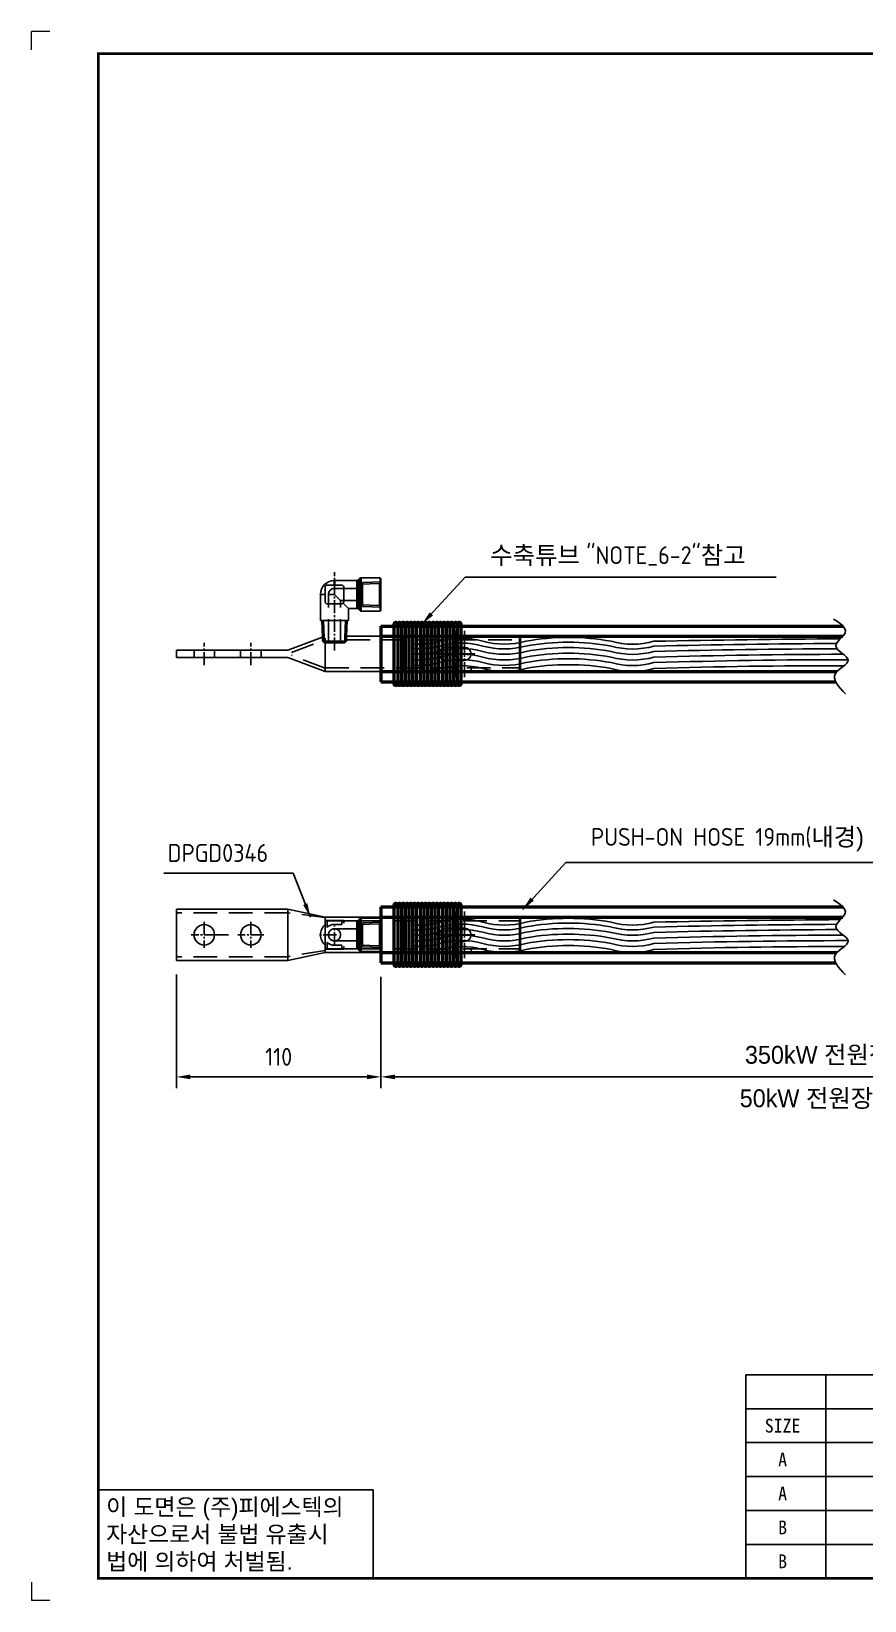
# Model space of a CAD drawing. Header units: millimetres. Extents: x 0 to 2482, y 39 to 883.
# Drawn here: x 0 to 448, y 39 to 883 of the extents above; entities that cross this region are included whole.
import ezdxf
from ezdxf.enums import TextEntityAlignment as Align

# ---------------------------------------------------------------- set-up
doc = ezdxf.new("R2010")
doc.units = ezdxf.units.MM
for name, pattern in [('CENTER1', [10, 7, -1, 1, -1]), ('HIDDEN', [9.525, 6.35, -3.175]), ('HIDDENX2', [19.05, 12.7, -6.35])]:
    doc.linetypes.add(name, pattern=pattern)
doc.layers.add('AM_0', color=7, linetype='Continuous', lineweight=50)
doc.layers.add('가시적인 좁은 것(ISO)', color=1, linetype='Continuous', lineweight=35)
doc.layers.add('FORMAT-1', color=7, linetype='Continuous')
doc.styles.add('h1', font='')
doc.styles.add('HAN', font='')
doc.styles.get("Standard").update_dxf_attribs({"font": 'ISOCP.SHX', "bigfont": 'WHGTXT.SHX'})
doc.styles.get('h1').set_extended_font_data('New Gulim')
doc.styles.get('HAN').set_extended_font_data('GulimChe')
doc.dimstyles.new('PS-3', dxfattribs={"dimscale": 3, "dimtxt": 3.2, "dimasz": 2.5, "dimexe": 2, "dimexo": 2.5, "dimgap": 2, "dimtad": 1, "dimtoh": 1, "dimrnd": 0.05, "dimzin": 12, "dimdsep": 46, "dimtxsty": 'Standard', "dimcen": 0, "dimclrt": 2, "dimazin": 3, "dimtfac": 1, "dimtofl": 0, "dimtmove": 0, "dimatfit": 3, "dimfxl": 0, "dimtolj": 1, "dimtzin": 0, "dimarcsym": 0})

# ---------------------------------------------------------------- blocks, each defined once
blk = doc.blocks.new('t2')
for p, q in [((0, 23.82), (73.88, 23.82)), ((0, 23.82), (0, 0)), ((73.88, 23.82), (73.88, 0)), ((0, 0), (73.88, 0))]:
    blk.add_line(p, q)
at = {"color": 1, "style": 'h1'}
for s, p in [('이 도면은 (주)피에스텍의', (2.1, 16.94)), ('자산으로서 불법 유출시', (2.1, 9.61)), ('법에 의하여 처벌됨.', (2.1, 2.28))]:
    blk.add_text(s, height=4.5, dxfattribs=at).set_placement(p)
blk = doc.blocks.new('format-2')
at = {"color": 3, "lineweight": 9}
for p, q in [((5, 422), (0, 422)), ((0, 417), (0, 422)), ((0, 5), (0, 0)), ((5, 0), (0, 0))]:
    blk.add_line(p, q, dxfattribs=at)
at = {"layer": 'FORMAT-1', "color": 7, "const_width": 0.7}
blk.add_lwpolyline([(18, 6), (18, 416), (603, 416), (603, 6)], close=True, dxfattribs=at)
blk.add_blockref('t2', (18, 6))
at = {"style": 'HAN'}
for tag, height, p in [('MODEL-NAME', 3, (574.6, 32.53)), ('SCALE', 2.7, (509.31, 27.29)), ('PART-NAME', 3, (574.6, 27.29)), ('DRA-BY', 3, (449.22, 20.44)), ('CH-BY', 3, (465.71, 20.44)), ('APP-BY', 3, (482.2, 20.44)), ('DWG-NO', 3, (574.6, 22.01)), ('DRA-DATE', 2.5, (449.22, 8.48)), ('CH-DATE', 2.5, (465.71, 8.48)), ('APP-DATE', 2.5, (482.2, 8.48)), ('관련업체명', 3, (524.09, 10.29))]:
    blk.add_attdef(tag, text='', height=height, dxfattribs=at).set_placement(p, align=Align.MIDDLE_CENTER)
blk = doc.blocks.new('*D34')
at = {"color": 0, "lineweight": -2}
for p, q in [((187.97, 374.51), (187.97, 314.61)), ((698.41, 374.51), (698.41, 314.61)), ((195.47, 320.61), (690.91, 320.61))]:
    blk.add_line(p, q, dxfattribs=at)
at = {"color": 0}
for points in [[(195.47, 321.86), (195.47, 319.36), (187.97, 320.61)], [(690.91, 321.86), (690.91, 319.36), (698.41, 320.61)]]:
    blk.add_solid(points, dxfattribs=at)
at = {"layer": 'DEFPOINTS', "color": 0}
for p in [(187.97, 382.01, 0), (698.41, 382.01, 0), (698.41, 320.61)]:
    blk.add_point(p, dxfattribs=at)
at = {"color": 2, "insert": (443.19, 331.97), "char_height": 9.6, "attachment_point": 5}
blk.add_mtext('\\A1;{\\fGulim|b0|i0|c129|p50;\\C1;350kW 전원장치->CT}', dxfattribs=at)
blk = doc.blocks.new('*D28')
at = {"color": 0, "lineweight": -2}
for p, q in [((77.97, 375.76), (77.97, 314.61)), ((187.97, 374.51), (187.97, 314.61)), ((85.47, 320.61), (180.47, 320.61))]:
    blk.add_line(p, q, dxfattribs=at)
at = {"color": 0}
for points in [[(85.47, 321.86), (85.47, 319.36), (77.97, 320.61)], [(180.47, 321.86), (180.47, 319.36), (187.97, 320.61)]]:
    blk.add_solid(points, dxfattribs=at)
at = {"layer": 'DEFPOINTS', "color": 0}
for p in [(77.97, 383.26, 0), (187.97, 382.01, 0), (187.97, 320.61)]:
    blk.add_point(p, dxfattribs=at)
at = {"color": 2, "insert": (132.97, 331.41), "char_height": 9.6, "attachment_point": 5}
blk.add_mtext('\\A1;110', dxfattribs=at)
blk = doc.blocks.new('A$C211C3F0E')
at = {"color": 6}
for p, q in [((0, -13.75), (0, 13.75)), ((60, 13.75), (0, 13.75)), ((80, 9.5), (60, 13.75)), ((60, -13.75), (60, 13.75)), ((60, 11.34), (60, 11.75)), ((80, 9.5), (80, 9.37)), ((117, 9.5), (80, 9.5)), ((80, 9.37), (80, 8.72)), ((80, 8.72), (80, 7.7)), ((97.79, 7.79), (98.71, 8.71)), ((98.71, -8.71), (98.71, 8.71)), ((99.41, -9), (99.41, 9)), ((99.41, 9), (109.5, 9)), ((109.5, -9), (109.5, 9)), ((110, 8.5), (109.5, 9)), ((110, -8.5), (110, 8.5)), ((117, 9.5), (117, -9.5)), ((122, 8.75), (117, 9.5)), ((122, -9.5), (122, 9.5)), ((127, 8.75), (122, 9.5)), ((132, 8.75), (127, 9.5)), ((127, 9.5), (127, -9.5)), ((132, -9.5), (132, 9.5)), ((132, 9.5), (184.5, 9.5)), ((184.5, -9.5), (184.5, 9.5)), ((185, 9), (185, -9)), ((80, 3.91), (80, 7.7)), ((80, 7.7), (81, 7.7)), ((80, 7.5), (90, 7.5)), ((81, 3.91), (81, 7.7)), ((89, 7.7), (81, 7.7)), ((89, 5.59), (85, 5.59)), ((89, 7.7), (90, 7.7)), ((89, 5.59), (89, 7.7)), ((90, 6.34), (90, 7.7)), ((97.09, -7.5), (97.09, 7.5)), ((97.79, -7.79), (97.79, 7.79)), ((80, -7.7), (80, -3.91)), ((80, -7.5), (90, -7.5)), ((80, -7.7), (80, -8.36)), ((81, -7.7), (80, -7.7)), ((80, -8.36), (80, -9.5)), ((81, -7.7), (81, -3.91)), ((81, -7.7), (89, -7.7)), ((85, -5.59), (89, -5.59)), ((89, -7.7), (89, -5.59)), ((90, -7.7), (89, -7.7)), ((90, -7.7), (90, -6.34)), ((97.79, -7.79), (98.71, -8.71)), ((60, -13.75), (0, -13.75)), ((80, -9.5), (60, -13.75)), ((117, -9.5), (80, -9.5)), ((99.41, -9), (109.5, -9)), ((110, -8.5), (109.5, -9)), ((122, -8.75), (117, -9.5)), ((127, -8.75), (122, -9.5)), ((132, -8.75), (127, -9.5)), ((132, -9.5), (184.5, -9.5))]:
    blk.add_line(p, q, dxfattribs=at)
at = {"color": 2, "linetype": 'HIDDENX2'}
for p, q in [((60, 11.75), (0, 11.75)), ((80, 9.37), (60, 11.75)), ((80, -3.91), (80, 3.91)), ((85, 3.25), (97.66, 3.25)), ((90, 7.5), (97.09, 7.5)), ((97.09, 7.5), (184.5, 7.5)), ((97.66, 3.25), (99, 5.57)), ((97.66, 3.25), (97.66, -3.25)), ((99, 5.57), (109.12, 5.88)), ((99, -5.57), (99, 5.57)), ((109.98, 6.77), (99.98, 6.45)), ((99.98, -6.45), (99.98, 6.45)), ((109.12, 5.88), (110, 6.77)), ((109.12, -5.88), (109.12, 5.88)), ((80, -8.36), (60, -11.75)), ((85, -3.25), (97.66, -3.25)), ((90, -7.5), (97.09, -7.5)), ((97.09, -7.5), (184.5, -7.5)), ((97.66, -3.25), (99, -5.57)), ((99, -5.57), (109.12, -5.88)), ((99.98, -6.45), (109.98, -6.77)), ((109.12, -5.88), (110, -6.77)), ((60, -11.75), (0, -11.75))]:
    blk.add_line(p, q, dxfattribs=at)
at = {"color": 2, "linetype": 'HIDDEN'}
for p, q in [((141.5, 7.5), (141.5, 9.5)), ((158.5, 7.5), (158.5, 9.5)), ((141.5, -7.5), (141.5, -9.5)), ((158.5, -7.5), (158.5, -9.5))]:
    blk.add_line(p, q, dxfattribs=at)
at = {"color": 1, "linetype": 'CENTER1'}
for p, q in [((145, 12.5), (145, 4.5)), ((150, 12.5), (150, 4.5)), ((155, 12.5), (155, 4.5)), ((22, 0), (8, 0)), ((15, 7), (15, -7)), ((21, 0), (29, 0)), ((47, 0), (33, 0)), ((40, 7), (40, -7)), ((86, 0), (76, 0)), ((85, -5.59), (85, 5.59)), ((85, 1), (85, -1)), ((160.5, 0), (139.5, 0)), ((149, 0), (141, 0)), ((145, 5.5), (145, -5.5)), ((145, 4), (145, -4)), ((150, 5.5), (150, -5.5)), ((155, 5.5), (155, -5.5)), ((145, -12.5), (145, -4.5)), ((150, -12.5), (150, -4.5)), ((155, -12.5), (155, -4.5))]:
    blk.add_line(p, q, dxfattribs=at)
at = {"color": 6}
blk.add_lwpolyline([(145, -3.5), (155, -3.5, 1), (155, 3.5), (145, 3.5, 1)], format="xyb", close=True, dxfattribs=at)
for centre in [(15, 0), (40, 0)]:
    blk.add_circle(centre, 5.5, dxfattribs=at)
for centre, radius, start, end in [((99.41, 8), 1, 90, 135), ((184.5, 9), 0.5, 0, 90), ((85, 0), 7.5, 131.81031, 228.18969), ((85, 0), 5.59, 90, 135.68762), ((97.09, 8.5), 1, 270, 315), ((184.5, 8), 0.5, 270, 0), ((85, 0), 5.59, 224.31238, 270), ((97.09, -8.5), 1, 45, 90), ((184.5, -8), 0.5, 0, 90), ((99.41, -8), 1, 225, 270), ((184.5, -9), 0.5, 270, 0)]:
    blk.add_arc(centre, radius, start, end, dxfattribs=at)
at = {"color": 2, "linetype": 'HIDDENX2'}
for start, end in [(90, 270), (270, 90)]:
    blk.add_arc((85, 0), 3.25, start, end, dxfattribs=at)
blk = doc.blocks.new('A$C4B427BD6')
at = {"color": 1, "linetype": 'CENTER1'}
for p, q in [((85, 3.84), (85, 45.98)), ((145, 14.5), (145, 6.5)), ((150, 14.5), (150, 6.5)), ((155, 14.5), (155, 6.5)), ((15, -4), (15, 8)), ((40, -4), (40, 8)), ((160.5, 2), (139.5, 2)), ((145, 7.5), (145, -3.5)), ((145, 6), (145, -2)), ((150, 7.5), (150, -3.5)), ((155, 7.5), (155, -3.5)), ((145, -10.5), (145, -2.5)), ((150, -10.5), (150, -2.5)), ((155, -10.5), (155, -2.5))]:
    blk.add_line(p, q, dxfattribs=at)
at = {"color": 6}
for p, q in [((97.79, 41.79), (98.71, 42.71)), ((98.71, 25.29), (98.71, 42.71)), ((99.41, 25), (99.41, 43)), ((99.41, 43), (109.5, 43)), ((109.5, 25), (109.5, 43)), ((110, 42.5), (109.5, 43)), ((110, 25.5), (110, 42.5)), ((80, 34), (77.5, 34)), ((77.5, 20), (77.5, 34)), ((80, 30), (80, 38)), ((81, 39), (89, 39)), ((85, 41.5), (97.09, 41.5)), ((90, 38), (90, 30)), ((97.09, 26.5), (97.09, 41.5)), ((97.79, 26.21), (97.79, 41.79)), ((89, 29), (81, 29)), ((92.5, 26.5), (89.71, 29.29)), ((92.5, 26.5), (97.09, 26.5)), ((92.5, 20), (92.5, 26.5)), ((97.79, 26.21), (98.71, 25.29)), ((110, 25.5), (109.5, 25)), ((92.5, 20), (77.5, 20)), ((78.52, 10.94), (78.23, 20)), ((91.5, 11.5), (91.77, 20)), ((99.41, 25), (109.5, 25)), ((60, 4), (78.5, 10.94)), ((80, 10.54), (80, -7.5)), ((91.5, 11.49), (91.48, 11.49)), ((91.5, 11.5), (117, 11.5)), ((91.5, 11.5), (91.5, 11.5)), ((117, 11.5), (122, 10.75)), ((117, 11.5), (117, -7.5)), ((122, 10.75), (122, 11.5)), ((122, 11.5), (127, 10.75)), ((122, 10.75), (122, -6.75)), ((127, 10.75), (127, 11.5)), ((127, 11.5), (132, 10.75)), ((127, 10.75), (127, -6.75)), ((132, 10.75), (132, 11.5)), ((132, 11.5), (184.5, 11.5)), ((132, 10.75), (132, -6.75)), ((184.5, 11.5), (184.5, -7.5)), ((185, 11), (185, 10)), ((185, 10), (185, -6)), ((60, 4), (0, 4)), ((0, 4), (0, 0)), ((60, 0), (0, 0)), ((80, -7.5), (60, 0)), ((80, -7.5), (117, -7.5)), ((122, -6.75), (117, -7.5)), ((127, -6.75), (122, -7.5)), ((122, -7.5), (122, -6.75)), ((132, -6.75), (127, -7.5)), ((127, -7.5), (127, -6.75)), ((132, -7.5), (132, -6.75)), ((184.5, -7.5), (132, -7.5)), ((185, -6), (185, -7))]:
    blk.add_line(p, q, dxfattribs=at)
at = {"color": 2, "linetype": 'HIDDENX2'}
for p, q in [((85, 34), (81.75, 34)), ((81.75, 8), (81.75, 34)), ((85, 34), (85, 37.25)), ((85, 37.25), (97.66, 37.25)), ((85, 34), (88.25, 30.75)), ((97.66, 37.25), (99, 39.57)), ((97.66, 37.25), (97.66, 30.75)), ((99, 39.57), (109.12, 39.88)), ((99, 28.43), (99, 39.57)), ((109.98, 40.77), (99.98, 40.45)), ((99.98, 27.55), (99.98, 40.45)), ((109.12, 39.88), (110, 40.77)), ((109.12, 28.12), (109.12, 39.88)), ((88.25, 8), (88.25, 30.75)), ((88.25, 30.75), (97.66, 30.75)), ((97.66, 30.75), (99, 28.43)), ((99, 28.43), (109.12, 28.12)), ((99.98, 27.55), (109.98, 27.23)), ((109.12, 28.12), (110, 27.23)), ((79.09, 20), (79.38, 10.72)), ((90.63, 10.92), (90.91, 20)), ((61.8, 2.75), (78.5, 9.02)), ((78.5, 9.01), (78.5, 10.94)), ((78.58, 8.88), (78.52, 10.94)), ((91.42, 8.88), (78.58, 8.88)), ((79.46, 8), (78.58, 8.88)), ((79.38, 10.72), (79.44, 8.88)), ((90.54, 8), (91.42, 8.88)), ((90.56, 8.88), (90.63, 10.92)), ((91.42, 8.88), (91.5, 11.5)), ((91.5, 9.5), (91.5, 11.5)), ((91.5, 9.5), (184.5, 9.5)), ((9.5, 0), (9.5, 4)), ((20.5, 0), (20.5, 4)), ((34.5, 0), (34.5, 4)), ((45.5, 0), (45.5, 4)), ((80, -5.58), (61.8, 1.25)), ((90.54, 8), (79.46, 8)), ((80, -5.5), (184.5, -5.5))]:
    blk.add_line(p, q, dxfattribs=at)
at = {"color": 2, "linetype": 'HIDDEN'}
for p, q in [((141.5, 9.5), (141.5, 11.5)), ((158.5, 9.5), (158.5, 11.5)), ((141.5, -5.5), (141.5, -7.5)), ((158.5, -5.5), (158.5, -7.5))]:
    blk.add_line(p, q, dxfattribs=at)
at = {"color": 6}
blk.add_lwpolyline([(145, -1.5), (155, -1.5, 1), (155, 5.5), (145, 5.5, 1)], format="xyb", close=True, dxfattribs=at)
for centre, radius, start, end in [((99.41, 42), 1, 90, 135), ((85, 34), 7.5, 90, 180), ((81, 38), 1, 90, 180), ((89, 38), 1, 0, 90), ((97.09, 42.5), 1, 270, 315), ((81, 30), 1, 180, 270), ((89, 30), 1, 270, 0), ((97.09, 25.5), 1, 45, 90), ((99.41, 26), 1, 225, 270), ((184.5, 11), 0.5, 0, 90), ((184.5, 10), 0.5, 270, 0), ((184.5, -6), 0.5, 0, 90), ((184.5, -7), 0.5, 270, 0)]:
    blk.add_arc(centre, radius, start, end, dxfattribs=at)
at = {"color": 2, "linetype": 'HIDDENX2'}
blk.add_arc((85, 34), 3.25, 90, 180, dxfattribs=at)
at = {"layer": '가시적인 좁은 것(ISO)'}
blk.add_line((85, 39), (85, 41.5), dxfattribs=at)

msp = doc.modelspace()

# ---------------------------------------------------------------- linework, layer by layer
for p, q in [((384.206, 50.928, 0.29), (384.206, 160.368, 0.29)), ((384.206, 160.368, 0.29), (834, 160.368, 0.29)), ((427.141, 50.928, 0.29), (427.141, 160.368, 0.29)), ((384.206, 142.128, 0.29), (834, 142.128, 0.29)), ((384.206, 123.888, 0.29), (834, 123.888, 0.29)), ((384.206, 105.648, 0.29), (834, 105.648, 0.29)), ((384.206, 87.408, 0.29), (834, 87.408, 0.29)), ((384.206, 69.168, 0.29), (834, 69.168, 0.29)), ((384.206, 50.928, 0.29), (834, 50.928, 0.29))]:
    msp.add_line(p, q)
for centre, radius, start, end in [((208.196, 596.518, 1841.623), 43.171, 265.053575, 285.47585), ((208.196, 593.945, 1841.623), 43.171, 265.053575, 285.47585), ((208.196, 591.059, 1841.623), 43.171, 265.053575, 285.47585), ((231.235, 513.306, 1841.623), 43.171, 74.52415, 105.47585), ((231.235, 510.732, 1841.623), 43.171, 74.52415, 105.47585), ((231.235, 507.846, 1841.623), 43.171, 74.52415, 105.47585), ((254.274, 596.518, 1841.623), 43.171, 254.52415, 285.47585), ((254.274, 593.945, 1841.623), 43.171, 254.52415, 285.47585), ((254.274, 591.059, 1841.623), 43.171, 254.52415, 285.47585), ((288.655, 429.838, 1841.623), 127.146, 79.543995, 100.358212), ((288.762, 426.479, 1841.623), 127.938, 79.658016, 100.341984), ((288.655, 424.379, 1841.623), 127.146, 79.543995, 100.358212), ((323.249, 596.479, 1841.623), 43.171, 254.52415, 285.47585), ((323.249, 593.905, 1841.623), 43.171, 254.52415, 285.47585), ((323.249, 591.019, 1841.623), 43.171, 254.52415, 285.47585), ((482.587, -6441.868, 1841.623), 6998.302, 90.3895294, 91.2102931), ((468.881, -5202.213, 3682.955), 5756.075, 90.3573619, 91.3350718), ((456.398, -4179.981, 3682.955), 4730.958, 90.280382, 91.473193), ((208.196, 588.017, 1841.623), 43.171, 265.053575, 285.47585), ((208.196, 585.053, 1841.623), 43.171, 265.053575, 285.47585), ((208.196, 581.843, 1101.19), 43.171, 265.053575, 285.47585), ((231.235, 504.804, 1841.623), 43.171, 74.52415, 105.47585), ((231.235, 501.841, 1841.623), 43.171, 74.52415, 105.47585), ((231.235, 498.631, 1101.19), 43.171, 74.52415, 105.47585), ((254.274, 588.017, 1841.623), 43.171, 254.52415, 285.47585), ((254.274, 585.053, 1841.623), 43.171, 254.52415, 285.47585), ((254.274, 581.843, 1101.19), 43.171, 254.52415, 285.47585), ((288.655, 421.337, 1841.623), 127.146, 79.543995, 100.358212), ((288.762, 417.588, 1841.623), 127.938, 79.658016, 100.341984), ((288.762, 414.378, 1101.19), 127.938, 79.658016, 100.341984), ((323.249, 587.977, 1841.623), 43.171, 254.52415, 285.47585), ((323.249, 585.014, 1841.623), 43.171, 254.52415, 285.47585), ((323.249, 581.804, 1101.19), 43.171, 254.52415, 285.47585), ((445.659, -3382.22, 3682.955), 3930.156, 90.133134, 91.616836), ((436.975, -2792.336, 3682.955), 3337.309, 89.963496, 91.754978), ((429.069, -2298.434, 2202.089), 2840.197, 89.83965, 91.902693), ((231.235, 362.224, 1841.623), 43.171, 74.52415, 105.47585), ((288.655, 278.756, 1841.623), 127.146, 79.543995, 100.358212), ((482.587, -6592.95, 1841.623), 6998.302, 90.3895294, 91.2102931), ((208.196, 445.436, 1841.623), 43.171, 265.053575, 285.47585), ((208.196, 442.862, 1841.623), 43.171, 265.053575, 285.47585), ((208.196, 439.976, 1841.623), 43.171, 265.053575, 285.47585), ((231.235, 359.65, 1841.623), 43.171, 74.52415, 105.47585), ((231.235, 356.764, 1841.623), 43.171, 74.52415, 105.47585), ((231.235, 353.722, 1841.623), 43.171, 74.52415, 105.47585), ((254.274, 445.436, 1841.623), 43.171, 254.52415, 285.47585), ((254.274, 442.862, 1841.623), 43.171, 254.52415, 285.47585), ((254.274, 439.976, 1841.623), 43.171, 254.52415, 285.47585), ((288.762, 275.397, 1841.623), 127.938, 79.658016, 100.341984), ((288.655, 273.296, 1841.623), 127.146, 79.543995, 100.358212), ((288.655, 270.255, 1841.623), 127.146, 79.543995, 100.358212), ((323.249, 445.397, 1841.623), 43.171, 254.52415, 285.47585), ((323.249, 442.823, 1841.623), 43.171, 254.52415, 285.47585), ((323.249, 439.937, 1841.623), 43.171, 254.52415, 285.47585), ((468.881, -5353.295, 3682.955), 5756.075, 90.3573619, 91.3350718), ((456.398, -4331.063, 3682.955), 4730.958, 90.280382, 91.473193), ((445.659, -3533.302, 3682.955), 3930.156, 90.133134, 91.616836), ((208.196, 436.934, 1841.623), 43.171, 265.053575, 285.47585), ((208.196, 433.971, 1841.623), 43.171, 265.053575, 285.47585), ((208.196, 430.761, 1101.19), 43.171, 265.053575, 285.47585), ((231.235, 350.758, 1841.623), 43.171, 74.52415, 105.47585), ((231.235, 347.548, 1101.19), 43.171, 74.52415, 105.47585), ((254.274, 436.934, 1841.623), 43.171, 254.52415, 285.47585), ((254.274, 433.971, 1841.623), 43.171, 254.52415, 285.47585), ((254.274, 430.761, 1101.19), 43.171, 254.52415, 285.47585), ((288.762, 266.505, 1841.623), 127.938, 79.658016, 100.341984), ((288.762, 263.295, 1101.19), 127.938, 79.658016, 100.341984), ((323.249, 436.895, 1841.623), 43.171, 254.52415, 285.47585), ((323.249, 433.931, 1841.623), 43.171, 254.52415, 285.47585), ((323.249, 430.722, 1101.19), 43.171, 254.52415, 285.47585), ((436.975, -2943.418, 3682.955), 3337.309, 89.963496, 91.754978), ((429.069, -2449.516, 2202.089), 2840.197, 89.83965, 91.902693)]:
    msp.add_arc(centre, radius, start, end)
at = {"color": 251}
for points in [[(431.337, 566.871, 0.29), (437.593, 559.676, 0.29), (432.636, 552.363, 0.29), (439.127, 544.815, 0.29), (432.4, 537.62, 0.29), (437.711, 526.651, 0.29)], [(431.337, 415.789, 0.29), (437.593, 408.594, 0.29), (432.636, 401.281, 0.29), (439.127, 393.733, 0.29), (432.4, 386.538, 0.29), (437.711, 375.569, 0.29)]]:
    msp.add_spline(points, degree=3, dxfattribs=at)
at = {"layer": 'AM_0', "color": 251, "linetype": 'Continuous'}
for p, q in [((187.974, 563.095, 0.29), (187.974, 533.095, 0.29)), ((187.974, 563.095, 0.29), (436.338, 563.095, 0.29)), ((187.974, 557.595, 0.29), (436.249, 557.595, 0.29)), ((187.974, 538.595, 0.29), (433.178, 538.595, 0.29)), ((187.974, 533.095, 0.29), (432.514, 533.095, 0.29)), ((187.974, 412.013, 0.29), (187.974, 382.013, 0.29)), ((187.974, 412.013, 0.29), (436.338, 412.013, 0.29)), ((187.974, 406.513, 0.29), (436.249, 406.513, 0.29)), ((187.974, 387.513, 0.29), (433.178, 387.513, 0.29)), ((187.974, 382.013, 0.29), (432.514, 382.013, 0.29))]:
    msp.add_line(p, q, dxfattribs=at)
at = {"layer": 'AM_0', "linetype": 'Continuous'}
for p, q in [((194.974, 564.095, 0.29), (194.974, 532.095, 0.29)), ((196.974, 564.095, 0.29), (196.974, 532.095, 0.29)), ((198.974, 564.095, 0.29), (198.974, 532.095, 0.29)), ((200.974, 564.095, 0.29), (200.974, 532.095, 0.29)), ((202.974, 564.095, 0.29), (202.974, 532.095, 0.29)), ((204.974, 564.095, 0.29), (204.974, 532.095, 0.29)), ((206.974, 564.095, 0.29), (206.974, 532.095, 0.29)), ((208.974, 564.095, 0.29), (208.974, 532.095, 0.29)), ((210.974, 564.095, 0.29), (210.974, 532.095, 0.29)), ((212.974, 564.095, 0.29), (212.974, 532.095, 0.29)), ((214.974, 564.095, 0.29), (214.974, 532.095, 0.29)), ((216.974, 564.095, 0.29), (216.974, 532.095, 0.29)), ((218.974, 564.095, 0.29), (218.974, 532.095, 0.29)), ((220.974, 564.095, 0.29), (220.974, 532.095, 0.29)), ((222.974, 564.095, 0.29), (222.974, 532.095, 0.29)), ((224.974, 564.095, 0.29), (224.974, 532.095, 0.29)), ((226.974, 564.095, 0.29), (226.974, 532.095, 0.29)), ((228.974, 564.095, 0.29), (228.974, 532.095, 0.29)), ((230.974, 564.095, 0.29), (230.974, 532.095, 0.29)), ((194.974, 413.013, 0.29), (194.974, 381.013, 0.29)), ((196.974, 413.013, 0.29), (196.974, 381.013, 0.29)), ((198.974, 413.013, 0.29), (198.974, 381.013, 0.29)), ((200.974, 413.013, 0.29), (200.974, 381.013, 0.29)), ((202.974, 413.013, 0.29), (202.974, 381.013, 0.29)), ((204.974, 413.013, 0.29), (204.974, 381.013, 0.29)), ((206.974, 413.013, 0.29), (206.974, 381.013, 0.29)), ((208.974, 413.013, 0.29), (208.974, 381.013, 0.29)), ((210.974, 413.013, 0.29), (210.974, 381.013, 0.29)), ((212.974, 413.013, 0.29), (212.974, 381.013, 0.29)), ((214.974, 413.013, 0.29), (214.974, 381.013, 0.29)), ((216.974, 413.013, 0.29), (216.974, 381.013, 0.29)), ((218.974, 413.013, 0.29), (218.974, 381.013, 0.29)), ((220.974, 413.013, 0.29), (220.974, 381.013, 0.29)), ((222.974, 413.013, 0.29), (222.974, 381.013, 0.29)), ((224.974, 413.013, 0.29), (224.974, 381.013, 0.29)), ((226.974, 413.013, 0.29), (226.974, 381.013, 0.29)), ((228.974, 413.013, 0.29), (228.974, 381.013, 0.29)), ((230.974, 413.013, 0.29), (230.974, 381.013, 0.29))]:
    msp.add_line(p, q, dxfattribs=at)
for centre in [(195.974, 564.095, 0.29), (197.974, 564.095, 0.29), (199.974, 564.095, 0.29), (201.974, 564.095, 0.29), (203.974, 564.095, 0.29), (205.974, 564.095, 0.29), (207.974, 564.095, 0.29), (209.974, 564.095, 0.29), (211.974, 564.095, 0.29), (213.974, 564.095, 0.29), (215.974, 564.095, 0.29), (217.974, 564.095, 0.29), (219.974, 564.095, 0.29), (221.974, 564.095, 0.29), (223.974, 564.095, 0.29), (225.974, 564.095, 0.29), (227.974, 564.095, 0.29), (229.974, 564.095, 0.29), (195.974, 532.095, 0.29), (197.974, 532.095, 0.29), (199.974, 532.095, 0.29), (201.974, 532.095, 0.29), (203.974, 532.095, 0.29), (205.974, 532.095, 0.29), (207.974, 532.095, 0.29), (209.974, 532.095, 0.29), (211.974, 532.095, 0.29), (213.974, 532.095, 0.29), (215.974, 532.095, 0.29), (217.974, 532.095, 0.29), (219.974, 532.095, 0.29), (221.974, 532.095, 0.29), (223.974, 532.095, 0.29), (225.974, 532.095, 0.29), (227.974, 532.095, 0.29), (229.974, 532.095, 0.29), (195.974, 413.013, 0.29), (197.974, 413.013, 0.29), (199.974, 413.013, 0.29), (201.974, 413.013, 0.29), (203.974, 413.013, 0.29), (205.974, 413.013, 0.29), (207.974, 413.013, 0.29), (209.974, 413.013, 0.29), (211.974, 413.013, 0.29), (213.974, 413.013, 0.29), (215.974, 413.013, 0.29), (217.974, 413.013, 0.29), (219.974, 413.013, 0.29), (221.974, 413.013, 0.29), (223.974, 413.013, 0.29), (225.974, 413.013, 0.29), (227.974, 413.013, 0.29), (229.974, 413.013, 0.29), (195.974, 381.013, 0.29), (197.974, 381.013, 0.29), (199.974, 381.013, 0.29), (201.974, 381.013, 0.29), (203.974, 381.013, 0.29), (205.974, 381.013, 0.29), (207.974, 381.013, 0.29), (209.974, 381.013, 0.29), (211.974, 381.013, 0.29), (213.974, 381.013, 0.29), (215.974, 381.013, 0.29), (217.974, 381.013, 0.29), (219.974, 381.013, 0.29), (221.974, 381.013, 0.29), (223.974, 381.013, 0.29), (225.974, 381.013, 0.29), (227.974, 381.013, 0.29), (229.974, 381.013, 0.29)]:
    msp.add_circle(centre, 1, dxfattribs=at)

# ---------------------------------------------------------------- block references
at = {"xscale": 2, "yscale": 2, "zscale": 2}
msp.add_blockref('format-2', (0, 38.928, 0.29), dxfattribs=at)
for name, p in [('A$C4B427BD6', (77.974, 546.095, 0.29)), ('A$C211C3F0E', (77.974, 397.011, 0.29))]:
    msp.add_blockref(name, p)

# ---------------------------------------------------------------- texts
at = {"color": 2, "style": 'HAN'}
for s, height, p in [('SIZE', 7.4157, (403.939, 133.019, 0.29)), ('A', 7.416, (403.939, 114.779, 0.29)), ('A', 7.416, (403.939, 96.539, 0.29)), ('B', 7.416, (403.939, 78.299, 0.29)), ('B', 7.416, (403.939, 60.059, 0.29))]:
    msp.add_text(s, height=height, dxfattribs=at).set_placement(p, align=Align.MIDDLE)
at = {"color": 2, "char_height": 9.6}
for s, insert, attachment_point in [('{\\fGulim|b0|i0|c129|p50;수축튜브 }"NOTE_6-2"{\\fGulim|b0|i0|c129|p50;참고}', (246.714, 595.384, 0.29), 7), ('PUSH-ON HOSE 19mm({\\fGulim|b0|i0|c129|p50;내경)}', (300.905, 441.975, 0.29), 7), ('DPGD0346', (127.295, 436.239, 0.29), 9)]:
    msp.add_mtext(s, dxfattribs=dict(at, insert=insert, attachment_point=attachment_point))
at = {"color": 1, "insert": (443.194, 308.6, 0.29), "char_height": 9.6, "attachment_point": 5}
msp.add_mtext('\\A1;{\\fGulim|b0|i0|c129|p50;50kW 전원장치->COIL}', dxfattribs=at)

# ---------------------------------------------------------------- dimensions: what is measured, and where the dimension line sits
dim = msp.add_linear_dim(base=(187.974, 320.61, 0.29), p1=(77.974, 383.261, 0.29), p2=(187.974, 382.013, 0.29), dimstyle='PS-3')
dim.commit()
dim.dimension.update_dxf_attribs({"geometry": '*D28', "text_midpoint": (132.974, 331.41, 0.29)})
dim = msp.add_linear_dim(base=(698.414, 320.61, 0.29), p1=(187.974, 382.013, 0.29), p2=(698.414, 382.013, 0.29), text='{\\fGulim|b0|i0|c129|p50;\\C1;350kW 전원장치->CT}', dimstyle='PS-3')
dim.commit()
dim.dimension.update_dxf_attribs({"geometry": '*D34', "text_midpoint": (443.194, 331.966, 0.29)})

# ---------------------------------------------------------------- leaders
at = {"annotation_type": 0, "has_hookline": 1}
for points, hookline_direction, text_width in [([(209.974, 564.095, 0.29), (233.214, 589.384, 0.29), (240.714, 589.384, 0.29)], 0, 153.696), ([(264.165, 410.686, 0.29), (287.405, 435.975, 0.29), (294.905, 435.975, 0.29)], 0, 155.914), ([(149.999, 406.513, 0.29), (140.795, 430.239, 0.29), (133.295, 430.239, 0.29)], 1, 56.156)]:
    msp.add_leader(points, dimstyle='PS-3', override={"dimgap": 2, "dimtad": 1}, dxfattribs=dict(at, hookline_direction=hookline_direction, text_width=text_width))

doc.saveas('drawing.dxf')
